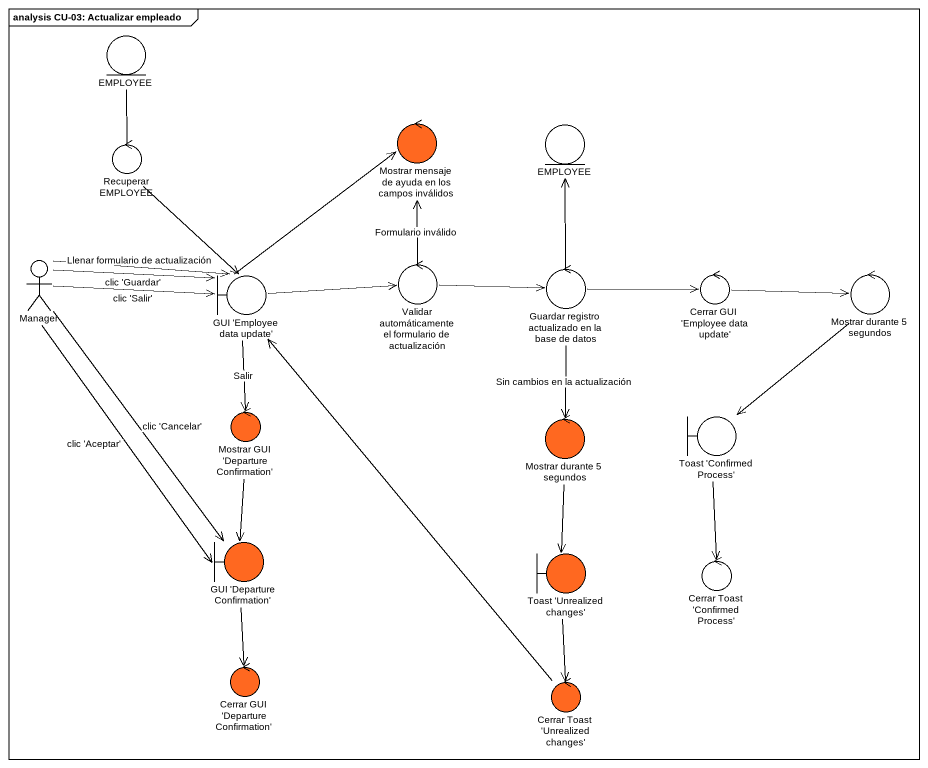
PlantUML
@startuml
mainframe analysis CU-03: Actualizar empleado
entity EMPLOYEE
control "Recuperar EMPLOYEE" as Recuperar_EMPLOYEE
control "Mostrar mensaje de ayuda en los campos inválidos" as Mostrar_mensaje_de_ayuda_en #FF6820
entity "EMPLOYEE" as EMPLOYEE_2
actor Manager
boundary "GUI 'Employee data update'" as GUI_Employee_data_update
control "Validar automáticamente el formulario de actualización" as Validar_automáticamente_el
control "Guardar registro actualizado en la base de datos" as Guardar_registro
control "Cerrar GUI 'Employee data update'" as Cerrar_GUI_Employee_data
control "Mostrar durante 5 segundos" as Mostrar_durante_5_segundos
control "Mostrar GUI 'Departure Confirmation'" as Mostrar_GUI_Departure #FF6820
control "Mostrar durante 5 segundos" as Mostrar_durante_5_segundos_2 #FF6820
boundary "Toast 'Confirmed Process'" as Toast_Confirmed_Process
boundary "GUI 'Departure Confirmation'" as GUI_Departure_Confirmation #FF6820
boundary "Toast 'Unrealized changes'" as Toast_Unrealized_changes #FF6820
control "Cerrar Toast 'Confirmed Process'" as Cerrar_Toast_Confirmed
control "Cerrar GUI 'Departure Confirmation'" as Cerrar_GUI_Departure #FF6820
control "Cerrar Toast 'Unrealized changes'" as Cerrar_Toast_Unrealized #FF6820
EMPLOYEE -- Recuperar_EMPLOYEE
Recuperar_EMPLOYEE --> GUI_Employee_data_update
Manager -right-> GUI_Employee_data_update : Llenar formulario de actualización
Manager -right-> GUI_Employee_data_update : clic 'Guardar'
Manager -right-> GUI_Employee_data_update : clic 'Salir'
Manager --> GUI_Departure_Confirmation : clic 'Cancelar'
Manager --> GUI_Departure_Confirmation : clic 'Aceptar'
GUI_Employee_data_update -up-> Mostrar_mensaje_de_ayuda_en
GUI_Employee_data_update -right-> Validar_automáticamente_el
GUI_Employee_data_update --> Mostrar_GUI_Departure : Salir
Validar_automáticamente_el -up-> Mostrar_mensaje_de_ayuda_en : Formulario inválido
Validar_automáticamente_el -right-> Guardar_registro
Guardar_registro -up-> EMPLOYEE_2
Guardar_registro -right-> Cerrar_GUI_Employee_data
Guardar_registro --> Mostrar_durante_5_segundos_2 : Sin cambios en la actualización
Cerrar_GUI_Employee_data -right-> Mostrar_durante_5_segundos
Mostrar_durante_5_segundos --> Toast_Confirmed_Process
Mostrar_GUI_Departure --> GUI_Departure_Confirmation
Mostrar_durante_5_segundos_2 --> Toast_Unrealized_changes
Toast_Confirmed_Process --> Cerrar_Toast_Confirmed
GUI_Departure_Confirmation --> Cerrar_GUI_Departure
Toast_Unrealized_changes --> Cerrar_Toast_Unrealized
Cerrar_Toast_Unrealized -up-> GUI_Employee_data_update
@enduml
